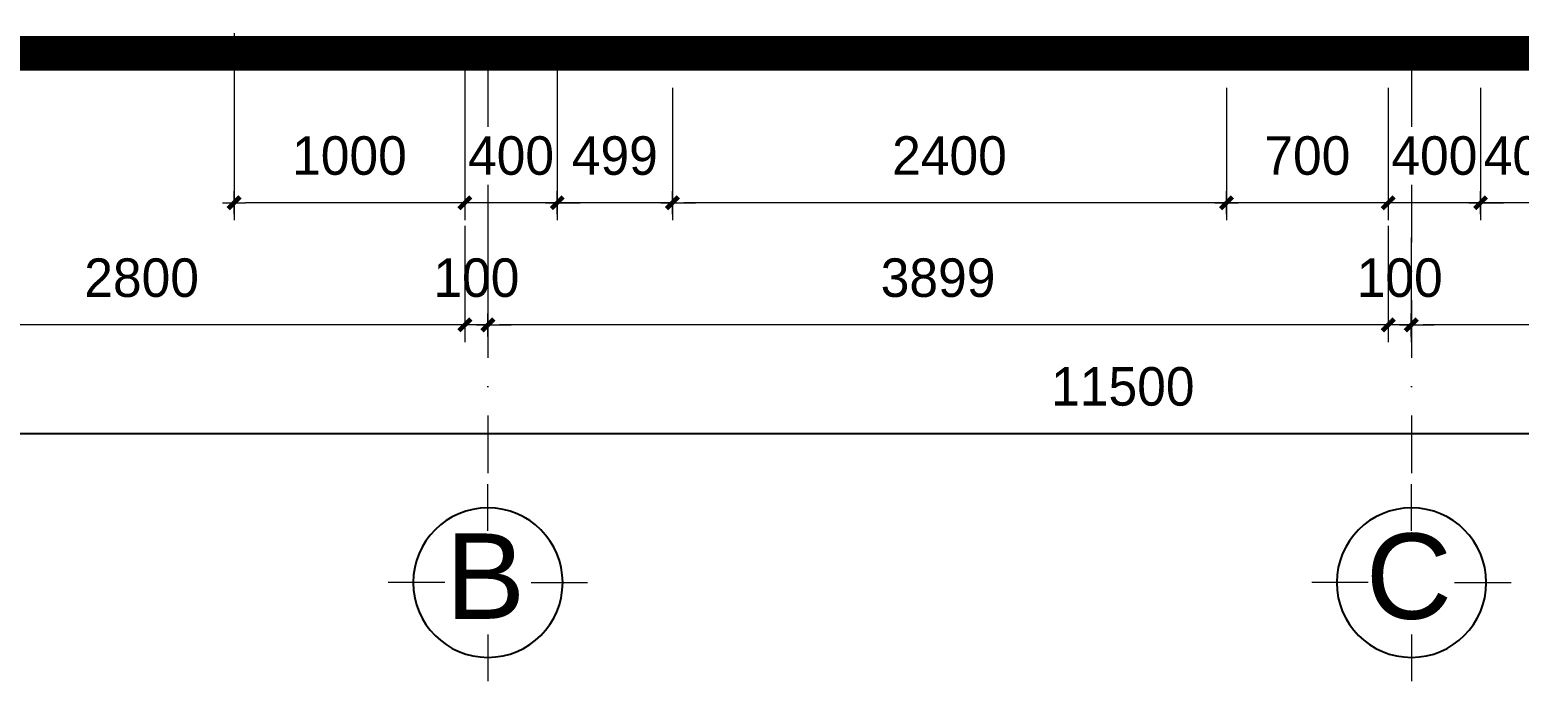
# Model space of a CAD drawing. Header units: millimetres. Extents: x 615730 to 2792744, y 139412 to 597571.
# Drawn here: x 1325353 to 1331804, y 286764 to 289587 of the extents above; entities that cross this region are included whole.
import ezdxf
from ezdxf.enums import TextEntityAlignment as Align

# ---------------------------------------------------------------- set-up
doc = ezdxf.new("R2010")
doc.units = ezdxf.units.MM
doc.header["$MEASUREMENT"] = 0
doc.header["$PDMODE"] = 34
doc.linetypes.add('DASHDOT', pattern=[1, 0.5, -0.25, 0, -0.25])
doc.layers.get('0').update_dxf_attribs({"lineweight": 5})
for name, color, linetype, lineweight in [('0.1(9)', 9, 'Continuous', 13), ('HATCH', 42, 'Continuous', 5), ('KT', 148, 'Continuous', 18), ('TIM TRUC', 149, 'DASHDOT', 9)]:
    doc.layers.add(name, color=color, linetype=linetype, lineweight=lineweight)
for name, color, linetype in [('noi that', 29, 'Continuous'), ('TEXT', 2, 'Continuous'), ('VL', 155, 'Continuous')]:
    doc.layers.add(name, color=color, linetype=linetype)
doc.styles.add('H280', font='', dxfattribs={"height": 200})
doc.styles.add('KT OZON', font='', dxfattribs={"height": 200})
doc.styles.add('VNI-AVO', font='vni-roms.shx')
doc.styles.get('H280').set_extended_font_data('VNI-Avo')
doc.styles.get('KT OZON').set_extended_font_data('VNI-Helve')
doc.dimstyles.new('1-50b', dxfattribs={"dimtxt": 167, "dimasz": 50, "dimexe": 75, "dimexo": 150, "dimgap": 120, "dimtad": 1, "dimdec": 0, "dimzin": 12, "dimtxsty": 'VNI-AVO', "dimblk": ']', "dimcen": 0, "dimdle": 50, "dimclrd": 252, "dimclre": 252, "dimclrt": 2, "dimadec": 0, "dimazin": 0, "dimtfac": 1, "dimtdec": 0, "dimtix": 1, "dimtmove": 2, "dimatfit": 0, "dimldrblk": 'OPEN90', "dimfxl": 1, "dimlwd": -1, "dimlwe": -1, "dimarcsym": 0})

# ---------------------------------------------------------------- blocks, each defined once
blk = doc.blocks.new(']')
for p, q in [((1, 0), (-1, 0)), ((0, 1), (0, -1))]:
    blk.add_line(p, q)
at = {"color": 9, "const_width": 0.4}
blk.add_lwpolyline([(-0.51, -0.51), (0.51, 0.51)], dxfattribs=at)
blk = doc.blocks.new('*D1847')
at = {"layer": 'DEFPOINTS', "color": 0, "transparency": 16777216}
for p in [(1331636.4, 289485.2), (1332036.4, 289485.2), (1331636.4, 288837.4)]:
    blk.add_point(p, dxfattribs=at)
at = {"layer": 'HATCH', "color": 252, "transparency": 16777216}
for p, q in [((1331636.4, 289335.2), (1331636.4, 288762.4)), ((1332036.4, 289335.2), (1332036.4, 288762.4)), ((1331586.4, 288837.4), (1331536.4, 288837.4)), ((1332036.4, 288837.4), (1331636.4, 288837.4)), ((1332086.4, 288837.4), (1332136.4, 288837.4))]:
    blk.add_line(p, q, dxfattribs=at)
at = {"layer": 'HATCH', "color": 252, "transparency": 16777216, "xscale": 50, "yscale": 50, "zscale": 50}
blk.add_blockref(']', (1331636.4, 288837.4), dxfattribs=at)
at = {"layer": 'HATCH', "color": 252, "transparency": 16777216, "xscale": 50, "yscale": 50, "zscale": 50, "rotation": 180}
blk.add_blockref(']', (1332036.4, 288837.4), dxfattribs=at)
at = {"layer": 'HATCH', "color": 2, "transparency": 16777216, "insert": (1331836.4, 289040.9), "char_height": 167, "attachment_point": 5, "style": 'VNI-AVO'}
blk.add_mtext('400', dxfattribs=at)
blk = doc.blocks.new('_Open90')
at = {"color": 0, "linetype": 'ByBlock', "lineweight": -2}
for p, q in [((0, 0), (-1, 0)), ((-0.5, 0.5), (0, 0)), ((0, 0), (-0.5, -0.5))]:
    blk.add_line(p, q, dxfattribs=at)
blk = doc.blocks.new('*D1848')
at = {"layer": 'DEFPOINTS', "color": 0, "transparency": 16777216}
for p in [(1331236.4, 289485.2), (1331636.4, 289485.2), (1331236.4, 288837.4)]:
    blk.add_point(p, dxfattribs=at)
at = {"layer": 'HATCH', "color": 252, "transparency": 16777216}
for p, q in [((1331236.4, 289335.2), (1331236.4, 288762.4)), ((1331636.4, 289335.2), (1331636.4, 288762.4)), ((1331186.4, 288837.4), (1331136.4, 288837.4)), ((1331636.4, 288837.4), (1331236.4, 288837.4)), ((1331686.4, 288837.4), (1331736.4, 288837.4))]:
    blk.add_line(p, q, dxfattribs=at)
at = {"layer": 'HATCH', "color": 252, "transparency": 16777216, "xscale": 50, "yscale": 50, "zscale": 50}
blk.add_blockref(']', (1331236.4, 288837.4), dxfattribs=at)
at = {"layer": 'HATCH', "color": 252, "transparency": 16777216, "xscale": 50, "yscale": 50, "zscale": 50, "rotation": 180}
blk.add_blockref(']', (1331636.4, 288837.4), dxfattribs=at)
at = {"layer": 'HATCH', "color": 2, "transparency": 16777216, "insert": (1331436.4, 289040.9), "char_height": 167, "attachment_point": 5, "style": 'VNI-AVO'}
blk.add_mtext('400', dxfattribs=at)
blk = doc.blocks.new('*D1849')
at = {"layer": 'DEFPOINTS', "color": 0, "transparency": 16777216}
for p in [(1330536.1, 289485.2), (1331236.4, 289485.2), (1330536.1, 288837.4)]:
    blk.add_point(p, dxfattribs=at)
at = {"layer": 'HATCH', "color": 252, "transparency": 16777216}
for p, q in [((1330536.1, 289335.2), (1330536.1, 288762.4)), ((1331236.4, 289335.2), (1331236.4, 288762.4)), ((1331186.4, 288837.4), (1330586.1, 288837.4))]:
    blk.add_line(p, q, dxfattribs=at)
at = {"layer": 'HATCH', "color": 252, "transparency": 16777216, "xscale": 50, "yscale": 50, "zscale": 50, "rotation": 180}
blk.add_blockref(']', (1330536.1, 288837.4), dxfattribs=at)
at = {"layer": 'HATCH', "color": 252, "transparency": 16777216, "xscale": 50, "yscale": 50, "zscale": 50}
blk.add_blockref(']', (1331236.4, 288837.4), dxfattribs=at)
at = {"layer": 'HATCH', "color": 2, "transparency": 16777216, "insert": (1330886.2, 289040.9), "char_height": 167, "attachment_point": 5, "style": 'VNI-AVO'}
blk.add_mtext('700', dxfattribs=at)
blk = doc.blocks.new('*D1850')
at = {"layer": 'DEFPOINTS', "color": 0, "transparency": 16777216}
for p in [(1328136.1, 289485.2), (1330536.1, 289485.2), (1328136.1, 288837.4)]:
    blk.add_point(p, dxfattribs=at)
at = {"layer": 'HATCH', "color": 252, "transparency": 16777216}
for p, q in [((1328136.1, 289335.2), (1328136.1, 288762.4)), ((1330536.1, 289335.2), (1330536.1, 288762.4)), ((1330486.1, 288837.4), (1328186.1, 288837.4))]:
    blk.add_line(p, q, dxfattribs=at)
at = {"layer": 'HATCH', "color": 252, "transparency": 16777216, "xscale": 50, "yscale": 50, "zscale": 50, "rotation": 180}
blk.add_blockref(']', (1328136.1, 288837.4), dxfattribs=at)
at = {"layer": 'HATCH', "color": 252, "transparency": 16777216, "xscale": 50, "yscale": 50, "zscale": 50}
blk.add_blockref(']', (1330536.1, 288837.4), dxfattribs=at)
at = {"layer": 'HATCH', "color": 2, "transparency": 16777216, "insert": (1329336.1, 289040.9), "char_height": 167, "attachment_point": 5, "style": 'VNI-AVO'}
blk.add_mtext('2400', dxfattribs=at)
blk = doc.blocks.new('*D1851')
at = {"layer": 'DEFPOINTS', "color": 0, "transparency": 16777216}
for p in [(1327637.1, 289613.9), (1328136.1, 289485.2), (1327637.1, 288837.4)]:
    blk.add_point(p, dxfattribs=at)
at = {"layer": 'HATCH', "color": 252, "transparency": 16777216}
for p, q in [((1327637.1, 289463.9), (1327637.1, 288762.4)), ((1328136.1, 289335.2), (1328136.1, 288762.4)), ((1327587.1, 288837.4), (1327537.1, 288837.4)), ((1328136.1, 288837.4), (1327637.1, 288837.4)), ((1328186.1, 288837.4), (1328236.1, 288837.4))]:
    blk.add_line(p, q, dxfattribs=at)
at = {"layer": 'HATCH', "color": 252, "transparency": 16777216, "xscale": 50, "yscale": 50, "zscale": 50}
blk.add_blockref(']', (1327637.1, 288837.4), dxfattribs=at)
at = {"layer": 'HATCH', "color": 252, "transparency": 16777216, "xscale": 50, "yscale": 50, "zscale": 50, "rotation": 180}
blk.add_blockref(']', (1328136.1, 288837.4), dxfattribs=at)
at = {"layer": 'HATCH', "color": 2, "transparency": 16777216, "insert": (1327886.6, 289040.9), "char_height": 167, "attachment_point": 5, "style": 'VNI-AVO'}
blk.add_mtext('499', dxfattribs=at)
blk = doc.blocks.new('*D1852')
at = {"layer": 'DEFPOINTS', "color": 0, "transparency": 16777216}
for p in [(1327237.1, 289613.9, 4.6), (1327637.1, 289613.9), (1327237.1, 288837.4)]:
    blk.add_point(p, dxfattribs=at)
at = {"layer": 'HATCH', "color": 252, "transparency": 16777216}
for p, q in [((1327237.1, 289463.9), (1327237.1, 288762.4)), ((1327637.1, 289463.9), (1327637.1, 288762.4)), ((1327187.1, 288837.4), (1327137.1, 288837.4)), ((1327637.1, 288837.4), (1327237.1, 288837.4)), ((1327687.1, 288837.4), (1327737.1, 288837.4))]:
    blk.add_line(p, q, dxfattribs=at)
at = {"layer": 'HATCH', "color": 252, "transparency": 16777216, "xscale": 50, "yscale": 50, "zscale": 50}
blk.add_blockref(']', (1327237.1, 288837.4), dxfattribs=at)
at = {"layer": 'HATCH', "color": 252, "transparency": 16777216, "xscale": 50, "yscale": 50, "zscale": 50, "rotation": 180}
blk.add_blockref(']', (1327637.1, 288837.4), dxfattribs=at)
at = {"layer": 'HATCH', "color": 2, "transparency": 16777216, "insert": (1327437.1, 289040.9), "char_height": 167, "attachment_point": 5, "style": 'VNI-AVO'}
blk.add_mtext('400', dxfattribs=at)
blk = doc.blocks.new('*D1853')
at = {"layer": 'DEFPOINTS', "color": 0, "transparency": 16777216}
for p in [(1326237.4, 289721.7), (1327237.1, 289613.9), (1326237.4, 288837.4)]:
    blk.add_point(p, dxfattribs=at)
at = {"layer": 'HATCH', "color": 252, "transparency": 16777216}
for p, q in [((1326237.4, 289571.7), (1326237.4, 288762.4)), ((1327237.1, 289463.9), (1327237.1, 288762.4)), ((1327187.1, 288837.4), (1326287.4, 288837.4))]:
    blk.add_line(p, q, dxfattribs=at)
at = {"layer": 'HATCH', "color": 252, "transparency": 16777216, "xscale": 50, "yscale": 50, "zscale": 50, "rotation": 180}
blk.add_blockref(']', (1326237.4, 288837.4), dxfattribs=at)
at = {"layer": 'HATCH', "color": 252, "transparency": 16777216, "xscale": 50, "yscale": 50, "zscale": 50}
blk.add_blockref(']', (1327237.1, 288837.4), dxfattribs=at)
at = {"layer": 'HATCH', "color": 2, "transparency": 16777216, "insert": (1326737.3, 289040.9), "char_height": 167, "attachment_point": 5, "style": 'VNI-AVO'}
blk.add_mtext('1000', dxfattribs=at)
blk = doc.blocks.new('*D2134')
at = {"layer": 'DEFPOINTS', "color": 0, "ltscale": 10, "transparency": 16777216}
for p in [(1324337.1, 289614, 4.6), (1335837.1, 289485.2), (1335837.1, 287837)]:
    blk.add_point(p, dxfattribs=at)
at = {"layer": 'VL', "color": 252, "ltscale": 10, "transparency": 16777216}
for p, q in [((1324337.1, 289464), (1324337.1, 287762)), ((1335837.1, 289335.2), (1335837.1, 287762)), ((1324387.1, 287837), (1335787.1, 287837))]:
    blk.add_line(p, q, dxfattribs=at)
at = {"layer": 'VL', "color": 252, "ltscale": 10, "transparency": 16777216, "xscale": 50, "yscale": 50, "zscale": 50, "rotation": 180}
blk.add_blockref(']', (1324337.1, 287837), dxfattribs=at)
at = {"layer": 'VL', "color": 252, "ltscale": 10, "transparency": 16777216, "xscale": 50, "yscale": 50, "zscale": 50}
blk.add_blockref(']', (1335837.1, 287837), dxfattribs=at)
at = {"layer": 'VL', "color": 2, "ltscale": 10, "transparency": 16777216, "insert": (1330087.1, 288040.5), "char_height": 167, "attachment_point": 5, "style": 'VNI-AVO'}
blk.add_mtext('11500', dxfattribs=at)
blk = doc.blocks.new('TRUC 1')
at = {"ltscale": 50}
blk.add_circle((0, -9525), 8572, dxfattribs=at)
at = {"layer": '0.1(9)', "ltscale": 50}
for p, q in [((0, -3572), (0, 1782)), ((-4942, -9525), (-11427, -9525)), ((4942, -9525), (11427, -9525)), ((0, -15478), (0, -20832))]:
    blk.add_line(p, q, dxfattribs=at)
at = {"layer": 'TEXT', "ltscale": 50, "style": 'H280'}
blk.add_attdef('1', text='', height=10478, dxfattribs=at).set_placement((-214, -4892), align=Align.CENTER)
blk = doc.blocks.new('*D2423')
at = {"layer": 'DEFPOINTS', "color": 0, "ltscale": 10, "transparency": 16777216}
for p in [(1334536.1, 288952.9), (1331336.1, 288837.4), (1331336.1, 288308.2)]:
    blk.add_point(p, dxfattribs=at)
at = {"layer": 'KT', "color": 252, "ltscale": 10, "transparency": 16777216}
for p, q in [((1334536.1, 288802.9), (1334536.1, 288233.2)), ((1331336.1, 288687.4), (1331336.1, 288233.2)), ((1334486.1, 288308.2), (1331386.1, 288308.2))]:
    blk.add_line(p, q, dxfattribs=at)
at = {"layer": 'KT', "color": 252, "ltscale": 10, "transparency": 16777216, "xscale": 50, "yscale": 50, "zscale": 50, "rotation": 180}
blk.add_blockref(']', (1331336.1, 288308.2), dxfattribs=at)
at = {"layer": 'KT', "color": 252, "ltscale": 10, "transparency": 16777216, "xscale": 50, "yscale": 50, "zscale": 50}
blk.add_blockref(']', (1334536.1, 288308.2), dxfattribs=at)
at = {"layer": 'KT', "color": 2, "ltscale": 10, "transparency": 16777216, "insert": (1332936.1, 288511.7), "char_height": 167, "attachment_point": 5, "style": 'VNI-AVO'}
blk.add_mtext('3200', dxfattribs=at)
blk = doc.blocks.new('*D2424')
at = {"layer": 'DEFPOINTS', "color": 0, "ltscale": 10, "transparency": 16777216}
for p in [(1331236.4, 288887.4), (1331336.1, 288837.4), (1331236.4, 288308.2)]:
    blk.add_point(p, dxfattribs=at)
at = {"layer": 'KT', "color": 252, "ltscale": 10, "transparency": 16777216}
for p, q in [((1331236.4, 288737.4), (1331236.4, 288233.2)), ((1331336.1, 288687.4), (1331336.1, 288233.2)), ((1331186.4, 288308.2), (1331136.4, 288308.2)), ((1331336.1, 288308.2), (1331236.4, 288308.2)), ((1331386.1, 288308.2), (1331436.1, 288308.2))]:
    blk.add_line(p, q, dxfattribs=at)
at = {"layer": 'KT', "color": 252, "ltscale": 10, "transparency": 16777216, "xscale": 50, "yscale": 50, "zscale": 50}
blk.add_blockref(']', (1331236.4, 288308.2), dxfattribs=at)
at = {"layer": 'KT', "color": 252, "ltscale": 10, "transparency": 16777216, "xscale": 50, "yscale": 50, "zscale": 50, "rotation": 180}
blk.add_blockref(']', (1331336.1, 288308.2), dxfattribs=at)
at = {"layer": 'KT', "color": 2, "ltscale": 10, "transparency": 16777216, "insert": (1331286.2, 288511.7), "char_height": 167, "attachment_point": 5, "style": 'VNI-AVO'}
blk.add_mtext('100', dxfattribs=at)
blk = doc.blocks.new('*D2425')
at = {"layer": 'DEFPOINTS', "color": 0, "ltscale": 10, "transparency": 16777216}
for p in [(1327337.1, 288887.4), (1331236.4, 288887.4), (1327337.1, 288308.2)]:
    blk.add_point(p, dxfattribs=at)
at = {"layer": 'KT', "color": 252, "ltscale": 10, "transparency": 16777216}
for p, q in [((1327337.1, 288737.4), (1327337.1, 288233.2)), ((1331236.4, 288737.4), (1331236.4, 288233.2)), ((1331186.4, 288308.2), (1327387.1, 288308.2))]:
    blk.add_line(p, q, dxfattribs=at)
at = {"layer": 'KT', "color": 252, "ltscale": 10, "transparency": 16777216, "xscale": 50, "yscale": 50, "zscale": 50, "rotation": 180}
blk.add_blockref(']', (1327337.1, 288308.2), dxfattribs=at)
at = {"layer": 'KT', "color": 252, "ltscale": 10, "transparency": 16777216, "xscale": 50, "yscale": 50, "zscale": 50}
blk.add_blockref(']', (1331236.4, 288308.2), dxfattribs=at)
at = {"layer": 'KT', "color": 2, "ltscale": 10, "transparency": 16777216, "insert": (1329286.7, 288511.7), "char_height": 167, "attachment_point": 5, "style": 'VNI-AVO'}
blk.add_mtext('3899', dxfattribs=at)
blk = doc.blocks.new('*D2426')
at = {"layer": 'DEFPOINTS', "color": 0, "ltscale": 10, "transparency": 16777216}
for p in [(1327237.1, 288887.4), (1327337.1, 288887.4), (1327237.1, 288308.2)]:
    blk.add_point(p, dxfattribs=at)
at = {"layer": 'KT', "color": 252, "ltscale": 10, "transparency": 16777216}
for p, q in [((1327237.1, 288737.4), (1327237.1, 288233.2)), ((1327337.1, 288737.4), (1327337.1, 288233.2)), ((1327187.1, 288308.2), (1327137.1, 288308.2)), ((1327337.1, 288308.2), (1327237.1, 288308.2)), ((1327387.1, 288308.2), (1327437.1, 288308.2))]:
    blk.add_line(p, q, dxfattribs=at)
at = {"layer": 'KT', "color": 252, "ltscale": 10, "transparency": 16777216, "xscale": 50, "yscale": 50, "zscale": 50}
blk.add_blockref(']', (1327237.1, 288308.2), dxfattribs=at)
at = {"layer": 'KT', "color": 252, "ltscale": 10, "transparency": 16777216, "xscale": 50, "yscale": 50, "zscale": 50, "rotation": 180}
blk.add_blockref(']', (1327337.1, 288308.2), dxfattribs=at)
at = {"layer": 'KT', "color": 2, "ltscale": 10, "transparency": 16777216, "insert": (1327287.1, 288511.7), "char_height": 167, "attachment_point": 5, "style": 'VNI-AVO'}
blk.add_mtext('100', dxfattribs=at)
blk = doc.blocks.new('*D2427')
at = {"layer": 'DEFPOINTS', "color": 0, "ltscale": 10, "transparency": 16777216}
for p in [(1327237.1, 288887.4), (1324437.1, 288621.5), (1324437.1, 288308.2)]:
    blk.add_point(p, dxfattribs=at)
at = {"layer": 'KT', "color": 252, "ltscale": 10, "transparency": 16777216}
for p, q in [((1327237.1, 288737.4), (1327237.1, 288233.2)), ((1324437.1, 288471.5), (1324437.1, 288233.2)), ((1327187.1, 288308.2), (1324487.1, 288308.2))]:
    blk.add_line(p, q, dxfattribs=at)
at = {"layer": 'KT', "color": 252, "ltscale": 10, "transparency": 16777216, "xscale": 50, "yscale": 50, "zscale": 50, "rotation": 180}
blk.add_blockref(']', (1324437.1, 288308.2), dxfattribs=at)
at = {"layer": 'KT', "color": 252, "ltscale": 10, "transparency": 16777216, "xscale": 50, "yscale": 50, "zscale": 50}
blk.add_blockref(']', (1327237.1, 288308.2), dxfattribs=at)
at = {"layer": 'KT', "color": 2, "ltscale": 10, "transparency": 16777216, "insert": (1325837.1, 288511.7), "char_height": 167, "attachment_point": 5, "style": 'VNI-AVO'}
blk.add_mtext('2800', dxfattribs=at)

msp = doc.modelspace()

# ---------------------------------------------------------------- linework, layer by layer
at = {"layer": 'HATCH', "const_width": 150}
msp.add_lwpolyline([(1322798.4, 289485.2), (1337619.8, 289485.2)], dxfattribs=at)
at = {"layer": 'TIM TRUC', "ltscale": 500}
for p, q in [((1327337.1, 299417.9), (1327337.1, 287517.3)), ((1331337.1, 299417.9), (1331337.1, 287517.3))]:
    msp.add_line(p, q, dxfattribs=at)

# ---------------------------------------------------------------- block references
at = {"layer": 'noi that', "lineweight": -2, "ltscale": 10}
ref = msp.add_blockref('TRUC 1', (1327337.1, 286831.4), dxfattribs=dict(at, xscale=-0.03778148023411632, yscale=0.03778148036508355, zscale=0.03778148031496084, rotation=180))
ref.add_attrib('1', 'B', dxfattribs={"layer": 'TEXT', "color": 3, "ltscale": 50, "height": 370.2, "style": 'KT OZON'}).set_placement((1327325.9, 287034.3), align=Align.CENTER)
ref = msp.add_blockref('TRUC 1', (1331337.1, 286831.4), dxfattribs=dict(at, xscale=-0.03778148023411632, yscale=0.03778148036508355, zscale=0.03778148031496084, rotation=180))
ref.add_attrib('1', 'C', dxfattribs={"layer": 'TEXT', "color": 3, "ltscale": 50, "height": 370.2, "style": 'KT OZON'}).set_placement((1331325.9, 287034.3), align=Align.CENTER)

# ---------------------------------------------------------------- dimensions: what is measured, and where the dimension line sits
at = {"layer": 'HATCH'}
for base, p1, p2, picture, middle in [((1326237.4, 288837.4), (1327237.1, 289613.9), (1326237.4, 289721.7), '*D1853', (1326737.3, 289040.9)), ((1327237.1, 288837.4), (1327637.1, 289613.9), (1327237.1, 289613.9, 4.6), '*D1852', (1327437.1, 289040.9)), ((1327637.1, 288837.4), (1328136.1, 289485.2), (1327637.1, 289613.9), '*D1851', (1327886.6, 289040.9)), ((1328136.1, 288837.4), (1330536.1, 289485.2), (1328136.1, 289485.2), '*D1850', (1329336.1, 289040.9)), ((1330536.1, 288837.4), (1331236.4, 289485.2), (1330536.1, 289485.2), '*D1849', (1330886.2, 289040.9)), ((1331236.4, 288837.4), (1331636.4, 289485.2), (1331236.4, 289485.2), '*D1848', (1331436.4, 289040.9)), ((1331636.4, 288837.4), (1332036.4, 289485.2), (1331636.4, 289485.2), '*D1847', (1331836.4, 289040.9))]:
    dim = msp.add_linear_dim(base=base, p1=p1, p2=p2, angle=180, dimstyle='1-50b', override={"dimfxl": 100}, dxfattribs=at)
    dim.commit()
    dim.dimension.update_dxf_attribs({"geometry": picture, "text_midpoint": middle})
at = {"layer": 'KT', "ltscale": 10}
for base, p1, p2, picture, middle in [((1331336.1, 288308.2), (1334536.1, 288952.9), (1331336.1, 288837.4), '*D2423', (1332936.1, 288511.7)), ((1324437.1, 288308.2), (1327237.1, 288887.4), (1324437.1, 288621.5), '*D2427', (1325837.1, 288511.7)), ((1327237.1, 288308.2), (1327337.1, 288887.4), (1327237.1, 288887.4), '*D2426', (1327287.1, 288511.7)), ((1327337.1, 288308.2), (1331236.4, 288887.4), (1327337.1, 288887.4), '*D2425', (1329286.7, 288511.7)), ((1331236.4, 288308.2), (1331336.1, 288837.4), (1331236.4, 288887.4), '*D2424', (1331286.2, 288511.7))]:
    dim = msp.add_linear_dim(base=base, p1=p1, p2=p2, dimstyle='1-50b', dxfattribs=at)
    dim.commit()
    dim.dimension.update_dxf_attribs({"geometry": picture, "text_midpoint": middle})
at = {"layer": 'VL', "ltscale": 10}
dim = msp.add_linear_dim(base=(1335837.1, 287837), p1=(1324337.1, 289614, 4.6), p2=(1335837.1, 289485.2), dimstyle='1-50b', dxfattribs=at)
dim.commit()
dim.dimension.update_dxf_attribs({"geometry": '*D2134', "text_midpoint": (1330087.1, 288040.5)})

doc.saveas('drawing.dxf')
